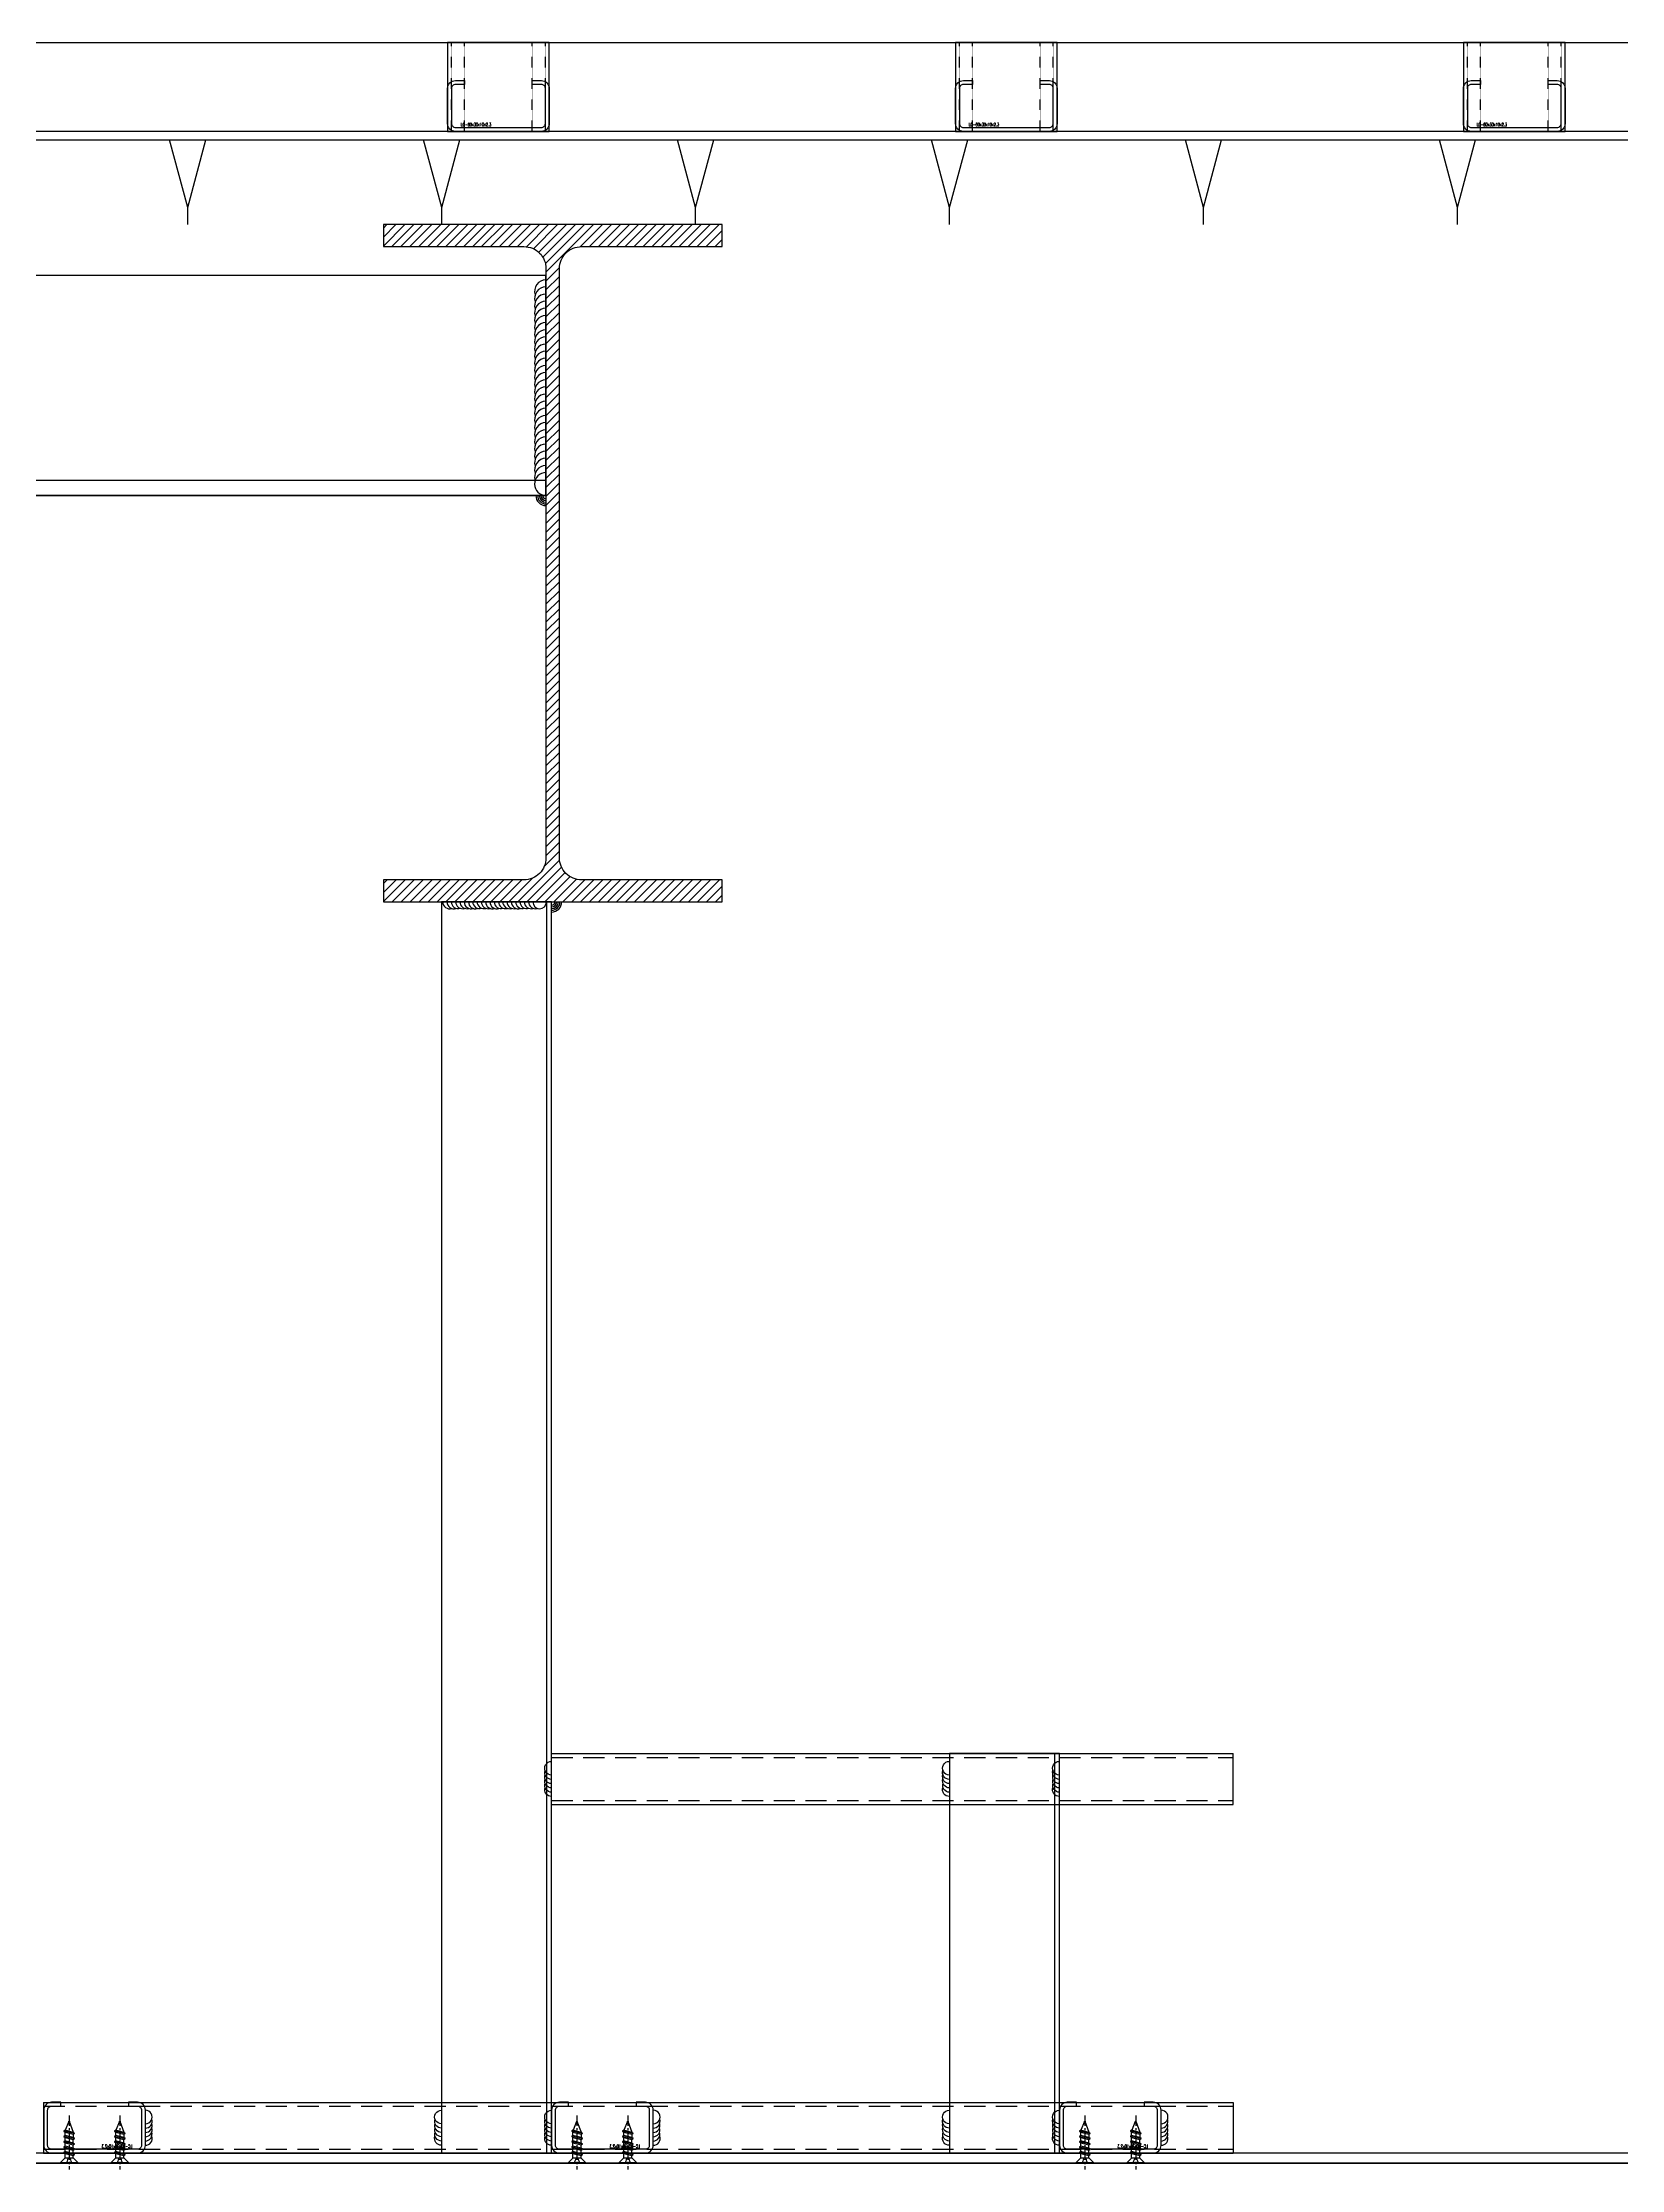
# Model space of a CAD drawing. Extents: x -3378 to 102197, y -3799 to 48702.
# Drawn here: x 59365 to 60298, y 38494 to 39751 of the extents above; entities that cross this region are included whole.
import ezdxf

# ---------------------------------------------------------------- set-up
doc = ezdxf.new("R2010")
doc.units = 0
for name, pattern in [('CENTER', [2, 1.25, -0.25, 0.25, -0.25]), ('HIDDEN', [0.375, 0.25, -0.125]), ('Hidden 1_16_', [0.023813, 0.015875, -0.007938])]:
    doc.linetypes.add(name, pattern=pattern)
for name, color, linetype in [('##-鐵件', 1, 'Continuous'), ('24WELD', 55, 'Continuous'), ('CENTER', 4, 'CENTER'), ('GM_ANNO_DIMS', 4, 'Continuous'), ('GM_STEL_PRIM', 3, 'Continuous'), ('STRUCTURAL', 3, 'Continuous'), ('結構體 STRUCTURAL', 154, 'Continuous'), ('螺絲 固定五金 FASTENERS', 124, 'Continuous'), ('螺絲、螺栓', 4, 'Continuous'), ('視覺模型鋁擠型暫替', 4, 'Continuous'), ('金屬面材 METAL PANEL', 2, 'Continuous'), ('鐵件', 6, 'Continuous'), ('鐵件 STEEL', 20, 'Continuous')]:
    doc.layers.add(name, color=color, linetype=linetype)
doc.layers.add('#不列印', color=250, linetype='Continuous', plot=False)
doc.styles.add('romans', font='romans.shx', dxfattribs={"width": 0.5, "bigfont": ' chineset.shx'})

# ---------------------------------------------------------------- blocks, each defined once
blk = doc.blocks.new('H-400x200x8x13')
at = {"layer": '視覺模型鋁擠型暫替', "linetype": 'Continuous'}
h = blk.add_hatch(dxfattribs=at)
h.set_pattern_fill('ANSI31', color=1, scale=30, angle=180)
h.set_pattern_definition([(225, (85874.229, 995633.081), (2.65165043, -2.65165043), [])])
h.paths.add_polyline_path([(300, -400), (300, -387), (217, -387, -0.414214), (204, -374), (204, -26, -0.414214), (217, -13), (300, -13), (300, 0), (100, 0), (100, -13), (183, -13, -0.414214), (196, -26), (196, -374, -0.414214), (183, -387), (100, -387), (100, -400)])
blk.add_lwpolyline([(100, -13), (183, -13, -0.414214), (196, -26), (196, -374, -0.414214), (183, -387), (100, -387), (100, -400), (300, -400), (300, -387), (217, -387, -0.414214), (204, -374), (204, -26, -0.414214), (217, -13), (300, -13), (300, 0), (100, 0)], format="xyb", close=True, dxfattribs=at)
blk = doc.blocks.new('*U79')
for centre, end in [((2.32, 71.46), 196.35291), ((2.07, 63.97), 196.35291), ((2.15, 66.47), 196.35291), ((2.24, 68.96), 196.35291), ((1.83, 56.47), 196.35291), ((1.91, 58.97), 196.35291), ((1.99, 61.47), 196.35291), ((1.59, 48.97), 196.35291), ((1.67, 51.47), 196.35291), ((1.75, 53.97), 196.35291), ((1.34, 41.48), 196.35291), ((1.43, 43.98), 196.35291), ((1.51, 46.48), 196.35291), ((1.1, 33.98), 196.35291), ((1.18, 36.48), 196.35291), ((1.26, 38.98), 196.35291), ((0.86, 26.49), 196.35291), ((0.94, 28.98), 196.35291), ((1.02, 31.48), 196.35291), ((0.62, 18.99), 196.35291), ((0.7, 21.49), 196.35291), ((0.78, 23.99), 196.35291), ((0.37, 11.49), 196.35291), ((0.45, 13.99), 196.35291), ((0.53, 16.49), 196.35291), ((0.13, 4), 268.14306), ((0.21, 6.5), 196.35291), ((0.29, 9), 196.35291)]:
    blk.add_arc(centre, 4, 88.14306, end)
blk = doc.blocks.new('*u927')
at = {"layer": 'CENTER', "color": 0, "ltscale": 5}
blk.add_line((28.3, 0), (-3.6, 0), dxfattribs=at)
at = {"layer": '螺絲、螺栓', "color": 0, "linetype": 'ByBlock', "ltscale": 0.2}
for p, q in [((0.3, 5.3), (0.3, -5.3)), ((3.1, 2.5), (3.1, -2.5)), ((3.1, 2.4), (4.6, 2.4)), ((5.1, 3.2), (6.3, -3.1)), ((5.7, 2.4), (7.8, 2.4)), ((8.2, 3.2), (9.5, -3.1)), ((8.9, 2.4), (10.9, 2.4)), ((11.4, 3.2), (12.6, -3.1)), ((12, 2.4), (14.1, 2.4)), ((14.5, 3.2), (15.8, -3.1)), ((17.2, 2.4), (15.2, 2.4)), ((17.7, 3.2), (18.9, -3.1)), ((18.2, 2.6), (24.8, 0.2)), ((3.1, -2.4), (5.9, -2.4)), ((7, -2.4), (9, -2.4)), ((10.1, -2.4), (12.2, -2.4)), ((13.3, -2.4), (15.3, -2.4)), ((16.4, -2.4), (18.5, -2.4)), ((24.8, -0.2), (19.5, -2.3))]:
    blk.add_line(p, q, dxfattribs=at)
blk.add_lwpolyline([(3.1, -2.5), (0.3, -5.3), (0, -5.3), (0, 5.3), (0.3, 5.3), (3.1, 2.5)], dxfattribs=at)
blk.add_lwpolyline([(0, 1.6, -0.048054), (2.7, 0.7, -0.292428), (3.1, 0, -0.292428), (2.7, -0.7, -0.048054), (0, -1.6, -0.048054)], format="xyb", dxfattribs=at)
for points in [[(6.3, -3.1), (5.9, -2.4), (4.6, 2.4), (5.1, 3.2), (5.3, 3.2), (5.7, 2.4), (7, -2.4), (6.5, -3.1)], [(9.5, -3.1), (9, -2.4), (7.8, 2.4), (8.2, 3.2), (8.4, 3.2), (8.9, 2.4), (10.1, -2.4), (9.7, -3.1)], [(12.6, -3.1), (12.2, -2.4), (10.9, 2.4), (11.4, 3.2), (11.6, 3.2), (12, 2.4), (13.3, -2.4), (12.8, -3.1)], [(15.8, -3.1), (15.3, -2.4), (14.1, 2.4), (14.5, 3.2), (14.7, 3.2), (15.2, 2.4), (16.4, -2.4), (16, -3.1)], [(18.9, -3.1), (18.5, -2.4), (17.2, 2.4), (17.7, 3.2), (17.9, 3.2), (18.3, 2.4), (19.6, -2.4), (19.1, -3.1)]]:
    blk.add_lwpolyline(points, close=True, dxfattribs=at)
blk.add_arc((24.7, 0), 0.252, 292.1627, 69.4623, dxfattribs=at)
blk = doc.blocks.new('*U929')
blk.add_blockref('*u927', (0, 0))
blk = doc.blocks.new('St-LC-60x30x10x2_3')
at = {"layer": 'STRUCTURAL', "color": 0, "linetype": 'ByBlock', "lineweight": -2}
blk.add_lwpolyline([(14.8, 38.4), (14.8, 36.1), (9.4, 36.1, 0.414214), (7.1, 33.8), (7.1, 13, 0.414214), (9.4, 10.7), (60.2, 10.7, 0.414214), (62.5, 13), (62.5, 33.8, 0.414214), (60.2, 36.1), (54.8, 36.1), (54.8, 38.4), (60.2, 38.4, -0.414214), (64.8, 33.8), (64.8, 13, -0.414214), (60.2, 8.4), (9.4, 8.4, -0.414214), (4.8, 13), (4.8, 33.8, -0.414214), (9.4, 38.4)], format="xyb", close=True, dxfattribs=at)
at = {"layer": 'Defpoints', "color": 0, "linetype": 'ByBlock', "lineweight": -2, "style": 'romans', "width": 0.6}
blk.add_text('LC-60x30x10x2.3', height=2, rotation=360, dxfattribs=at).set_placement((12.6, 11.4))
blk = doc.blocks.new('*U221')
at = {"layer": '鐵件'}
for p, q in [((-291, 0), (411.7, 0)), ((-291, -30), (-291, 0)), ((411.7, -30), (411.7, 0)), ((-291, -30), (411.7, -30))]:
    blk.add_line(p, q, dxfattribs=at)
at = {"layer": '鐵件', "linetype": 'HIDDEN', "ltscale": 50}
for p, q in [((-291, -2.3), (411.7, -2.3)), ((-291, -27.7), (411.7, -27.7))]:
    blk.add_line(p, q, dxfattribs=at)
blk = doc.blocks.new('*U229')
at = {"layer": '鐵件'}
for p, q in [((9, 0), (411.7, 0)), ((9, -30), (9, 0)), ((411.7, -30), (411.7, 0)), ((9, -30), (411.7, -30))]:
    blk.add_line(p, q, dxfattribs=at)
at = {"layer": '鐵件', "linetype": 'HIDDEN', "ltscale": 50}
for p, q in [((9, -2.3), (411.7, -2.3)), ((9, -27.7), (411.7, -27.7))]:
    blk.add_line(p, q, dxfattribs=at)
blk = doc.blocks.new('*U539')
for centre, end in [((-0.4, -11.5), 16.3529), ((-0.3, -9), 16.3529), ((-0.1, -4), 88.1431), ((-0.2, -6.5), 16.3529), ((-0.5, -16.5), 16.3529), ((-0.5, -14), 16.3529)]:
    blk.add_arc(centre, 4, 268.1431, end)
blk = doc.blocks.new('*U540')
for centre, end in [((-0.4, -11.5), 16.3529), ((-0.3, -9), 16.3529), ((-0.1, -4), 88.1431), ((-0.2, -6.5), 16.3529), ((-0.5, -16.5), 16.3529), ((-0.5, -14), 16.3529)]:
    blk.add_arc(centre, 4, 268.1431, end)
blk = doc.blocks.new('*U541')
for centre, end in [((-0.4, -11.5), 16.3529), ((-0.3, -9), 16.3529), ((-0.1, -4), 88.1431), ((-0.2, -6.5), 16.3529), ((-0.5, -16.5), 16.3529), ((-0.5, -14), 16.3529)]:
    blk.add_arc(centre, 4, 268.1431, end)
blk = doc.blocks.new('*U542')
for centre, end in [((-0.4, -11.5), 16.3529), ((-0.3, -9), 16.3529), ((-0.1, -4), 88.1431), ((-0.2, -6.5), 16.3529), ((-0.5, -16.5), 16.3529), ((-0.5, -14), 16.3529)]:
    blk.add_arc(centre, 4, 268.1431, end)
blk = doc.blocks.new('*U543')
for centre, end in [((-0.4, -11.5), 16.3529), ((-0.3, -9), 16.3529), ((-0.1, -4), 88.1431), ((-0.2, -6.5), 16.3529), ((-0.5, -16.5), 16.3529), ((-0.5, -14), 16.3529)]:
    blk.add_arc(centre, 4, 268.1431, end)
blk = doc.blocks.new('*U517')
for centre, end in [((-0.4, -11.5), 16.3529), ((-0.3, -9), 16.3529), ((-0.1, -4), 88.1431), ((-0.2, -6.5), 16.3529), ((-0.5, -16.5), 16.3529), ((-0.5, -14), 16.3529)]:
    blk.add_arc(centre, 4, 268.1431, end)
blk = doc.blocks.new('*U518')
for centre, end in [((-0.4, -11.5), 16.3529), ((-0.3, -9), 16.3529), ((-0.1, -4), 88.1431), ((-0.2, -6.5), 16.3529), ((-0.5, -16.5), 16.3529), ((-0.5, -14), 16.3529)]:
    blk.add_arc(centre, 4, 268.1431, end)
blk = doc.blocks.new('*U519')
for centre, end in [((-0.4, -11.5), 16.3529), ((-0.3, -9), 16.3529), ((-0.1, -4), 88.1431), ((-0.2, -6.5), 16.3529), ((-0.5, -16.5), 16.3529), ((-0.5, -14), 16.3529)]:
    blk.add_arc(centre, 4, 268.1431, end)
blk = doc.blocks.new('*U520')
for centre, end in [((-0.4, -11.5), 16.3529), ((-0.3, -9), 16.3529), ((-0.1, -4), 88.1431), ((-0.2, -6.5), 16.3529), ((-0.5, -16.5), 16.3529), ((-0.5, -14), 16.3529)]:
    blk.add_arc(centre, 4, 268.1431, end)
blk = doc.blocks.new('*U521')
for centre, end in [((-0.4, -11.5), 16.3529), ((-0.3, -9), 16.3529), ((-0.1, -4), 88.1431), ((-0.2, -6.5), 16.3529), ((-0.5, -16.5), 16.3529), ((-0.5, -14), 16.3529)]:
    blk.add_arc(centre, 4, 268.1431, end)
blk = doc.blocks.new('*U546')
for centre, end in [((-56.5, 1.8), 286.3529), ((-54, 1.7), 286.3529), ((-51.5, 1.7), 286.3529), ((-49, 1.6), 286.3529), ((-46.5, 1.5), 286.3529), ((-44, 1.4), 286.3529), ((-41.5, 1.3), 286.3529), ((-39, 1.3), 286.3529), ((-36.5, 1.2), 286.3529), ((-34, 1.1), 286.3529), ((-31.5, 1), 286.3529), ((-29, 0.9), 286.3529), ((-26.5, 0.9), 286.3529), ((-24, 0.8), 286.3529), ((-21.5, 0.7), 286.3529), ((-19, 0.6), 286.3529), ((-16.5, 0.5), 286.3529), ((-14, 0.5), 286.3529), ((-11.5, 0.4), 286.3529), ((-9, 0.3), 286.3529), ((-6.5, 0.2), 286.3529), ((-4, 0.1), 358.1431)]:
    blk.add_arc(centre, 4, 178.1431, end)
blk = doc.blocks.new('*U68')
at = {"layer": '##-鐵件', "color": 1}
blk.add_lwpolyline([(1542.3, 30), (1489.8, 30), (1489.8, -30), (1542.3, -30)], close=True, dxfattribs=at)
at = {"color": 251, "linetype": 'Hidden 1_16_', "ltscale": 5}
for p, q in [((1542.3, 27.7), (1489.8, 27.7)), ((1542.3, 20), (1489.8, 20)), ((1542.3, -20), (1489.8, -20)), ((1542.3, -27.7), (1489.8, -27.7))]:
    blk.add_line(p, q, dxfattribs=at)
at = {"layer": '#不列印', "rotation": 90}
blk.add_blockref('St-LC-60x30x10x2_3', (1550.6, -34.8), dxfattribs=at)
blk = doc.blocks.new('*U228')
at = {"layer": '鐵件'}
blk.add_line((-474.6, -30), (1362.6, -30), dxfattribs=at)
blk = doc.blocks.new('*U772')
at = {"layer": 'GM_STEL_PRIM'}
for p, q in [((0, -15), (-10.7, 25)), ((0, -15), (10.7, 25)), ((0, -25), (0, -15))]:
    blk.add_line(p, q, dxfattribs=at)
blk = doc.blocks.new('*U773')
at = {"layer": 'GM_ANNO_DIMS', "color": 0, "linetype": 'ByBlock', "lineweight": -2}
for p in [(300, 0), (450, 0), (600, 0), (750, 0), (900, 0), (1050, 0)]:
    blk.add_blockref('*U772', p, dxfattribs=at)

msp = doc.modelspace()

# ---------------------------------------------------------------- linework, layer by layer
at = {"layer": 'GM_STEL_PRIM', "elevation": 0}
msp.add_lwpolyline([(70830.113, 39698.085), (59130.111, 39698.085), (59130.111, 39693.085), (70830.113, 39693.085)], close=True, dxfattribs=at)
at = {"layer": '結構體 STRUCTURAL', "elevation": 0}
msp.add_lwpolyline([(59316.038, 38504.077), (59316.038, 38498.077), (70701.113, 38498.077), (70701.113, 38504.077)], close=True, dxfattribs=at)
at = {"layer": '視覺模型鋁擠型暫替', "color": 1, "linetype": 'Continuous'}
msp.add_line((61885.836, 38498.098, 0), (59101.111, 38498.077, 0), dxfattribs=at)
at = {"layer": '金屬面材 METAL PANEL'}
for centre, radius, start, end in [((59662.725, 39483.085, 0), 6, 180, 270), ((59662.725, 39483.085, 0), 5, 180, 270), ((59662.725, 39483.085, 0), 4, 180, 270), ((59662.725, 39483.085, 0), 3, 180, 270), ((59662.725, 39483.085, 0), 2, 180, 270), ((59666.038, 39243.085, 0), 2, 270, 0), ((59666.038, 39243.085, 0), 3, 270, 0), ((59666.038, 39243.085, 0), 4, 270, 0), ((59666.038, 39243.085, 0), 5, 270, 0), ((59666.038, 39243.085, 0), 6, 270, 0)]:
    msp.add_arc(centre, radius, start, end, dxfattribs=at)
at = {"layer": '鐵件 STEEL'}
for p, q in [((59663.038, 39243.085, 0), (59663.038, 38504.077, 0)), ((59963.038, 38740.077, 0), (59963.038, 38504.077, 0))]:
    msp.add_line(p, q, dxfattribs=at)
at = {"layer": '鐵件 STEEL', "elevation": 0}
msp.add_lwpolyline([(59041.111, 39483.085), (59662.725, 39483.085), (59662.725, 39613.085), (59041.111, 39613.085), (59041.111, 39483.085)], dxfattribs=at)
for points in [[(59041.111, 39483.085), (59041.111, 39492.085), (59662.725, 39492.085), (59662.725, 39483.085)], [(59601.038, 38504.077), (59666.038, 38504.077), (59666.038, 39243.085), (59601.038, 39243.085)], [(59901.038, 38504.077), (59966.038, 38504.077), (59966.038, 38740.077), (59901.038, 38740.077)]]:
    msp.add_lwpolyline(points, close=True, dxfattribs=at)

# ---------------------------------------------------------------- block references
at = {"layer": '24WELD'}
for name, p, xscale, yscale, zscale, rotation in [('*U79', (59662.725, 39483.085, 0), 1.687500000000002, 1.687500000000002, 1.687500000000002, 1.856937198354219), ('*U546', (59663.038, 39243.085, 0), 1.012500000000001, 1.012500000000001, 1.012500000000001, 1.85693719835422), ('*U543', (59666.038, 38735.477, 0), -1.012500000000001, 1.012500000000001, 1.012500000000001, 358.1430628016458), ('*U520', (59901.038, 38735.477, 0), -1.012500000000001, 1.012500000000001, 1.012500000000001, 358.1430628016458), ('*U521', (59966.038, 38735.477, 0), -1.012500000000001, 1.012500000000001, 1.012500000000001, 358.1430628016458), ('*U539', (59426.038, 38529.477, 0), 1.012500000000001, 1.012500000000001, 1.012500000000001, 1.85693719835422), ('*U540', (59601.038, 38529.477, 0), -1.012500000000001, 1.012500000000001, 1.012500000000001, 358.1430628016458), ('*U541', (59666.038, 38529.477, 0), -1.012500000000001, 1.012500000000001, 1.012500000000001, 358.1430628016458), ('*U542', (59726.038, 38529.477, 0), 1.012500000000001, 1.012500000000001, 1.012500000000001, 1.856937198354223), ('*U517', (59901.038, 38529.477, 0), -1.012500000000001, 1.012500000000001, 1.012500000000001, 358.1430628016458), ('*U518', (59966.038, 38529.477, 0), -1.012500000000001, 1.012500000000001, 1.012500000000001, 358.1430628016458), ('*U519', (60026.038, 38529.477, 0), 1.012500000000001, 1.012500000000001, 1.012500000000001, 1.856937198354223)]:
    msp.add_blockref(name, p, dxfattribs=dict(at, xscale=xscale, yscale=yscale, zscale=zscale, rotation=rotation))
at = {"layer": 'GM_ANNO_DIMS'}
msp.add_blockref('*U773', (59151.111, 39668.085, 0), dxfattribs=at)
at = {"layer": '螺絲 固定五金 FASTENERS', "xscale": -1, "rotation": 270}
for p in [(59381.038, 38498.077, 0), (59411.038, 38498.077, 0), (59681.038, 38498.077, 0), (59711.038, 38498.077, 0), (59981.038, 38498.077, 0), (60011.038, 38498.077, 0)]:
    msp.add_blockref('*U929', p, dxfattribs=at)
at = {"layer": '螺絲、螺栓'}
for name, p in [('*U228', (59595.599, 39780.585, 0)), ('*U229', (59656.992, 38740.077, 0))]:
    msp.add_blockref(name, p, dxfattribs=at)
at = {"layer": '螺絲、螺栓', "xscale": -1, "rotation": 180}
msp.add_blockref('*U221', (59656.992, 38504.077, 0), dxfattribs=at)
at = {"layer": '視覺模型鋁擠型暫替', "linetype": 'Continuous'}
msp.add_blockref('H-400x200x8x13', (59466.724, 39643.085, 0), dxfattribs=at)
at = {"layer": '鐵件', "rotation": 270}
for p in [(59634.645, 41240.343, 0), (59934.645, 41240.343, 0), (60234.645, 41240.343, 0)]:
    msp.add_blockref('*U68', p, dxfattribs=at)
at = {"layer": '鐵件', "xscale": -1}
for p in [(59430.865, 38495.707, 0), (59730.865, 38495.707, 0), (60030.865, 38495.707, 0)]:
    msp.add_blockref('St-LC-60x30x10x2_3', p, dxfattribs=at)

doc.saveas('drawing.dxf')
